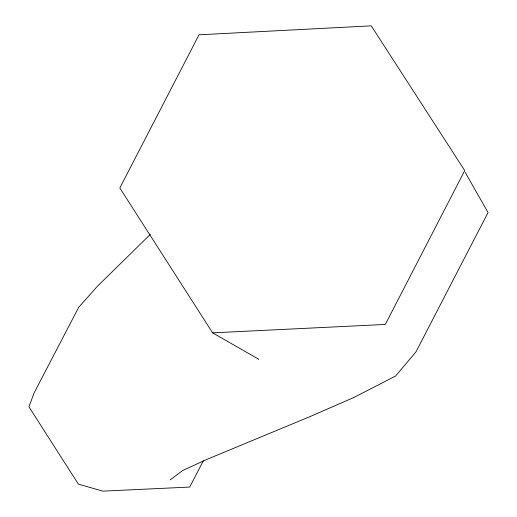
<?xml version="1.0" encoding="UTF-8"?>
<svg xmlns="http://www.w3.org/2000/svg" width="517" height="517" viewBox="0 0 517 517"><rect width="100%" height="100%" fill="white"/><g stroke="black" fill="none" stroke-linecap="round" stroke-linejoin="round"><path stroke-width="0.78" d="M203.343 460.725L189.733 487.059L102.78 491.15L78.326 484.086L28.939 406.808L34.109 392.926L78.752 307.221L97.106 286.599L150.415 234.272M170.145 479.899L182.818 470.412L207.071 459.316L311.085 416.153L353.835 397.502L395.55 376.066L415.946 351.915L488.061 212.519L465.248 172.484M212.61 332.851L385.314 324.437L464.744 170.584L371.251 25.85L199.032 34.801L119.821 187.962L212.61 332.851L258.914 359.347"/></g></svg>
